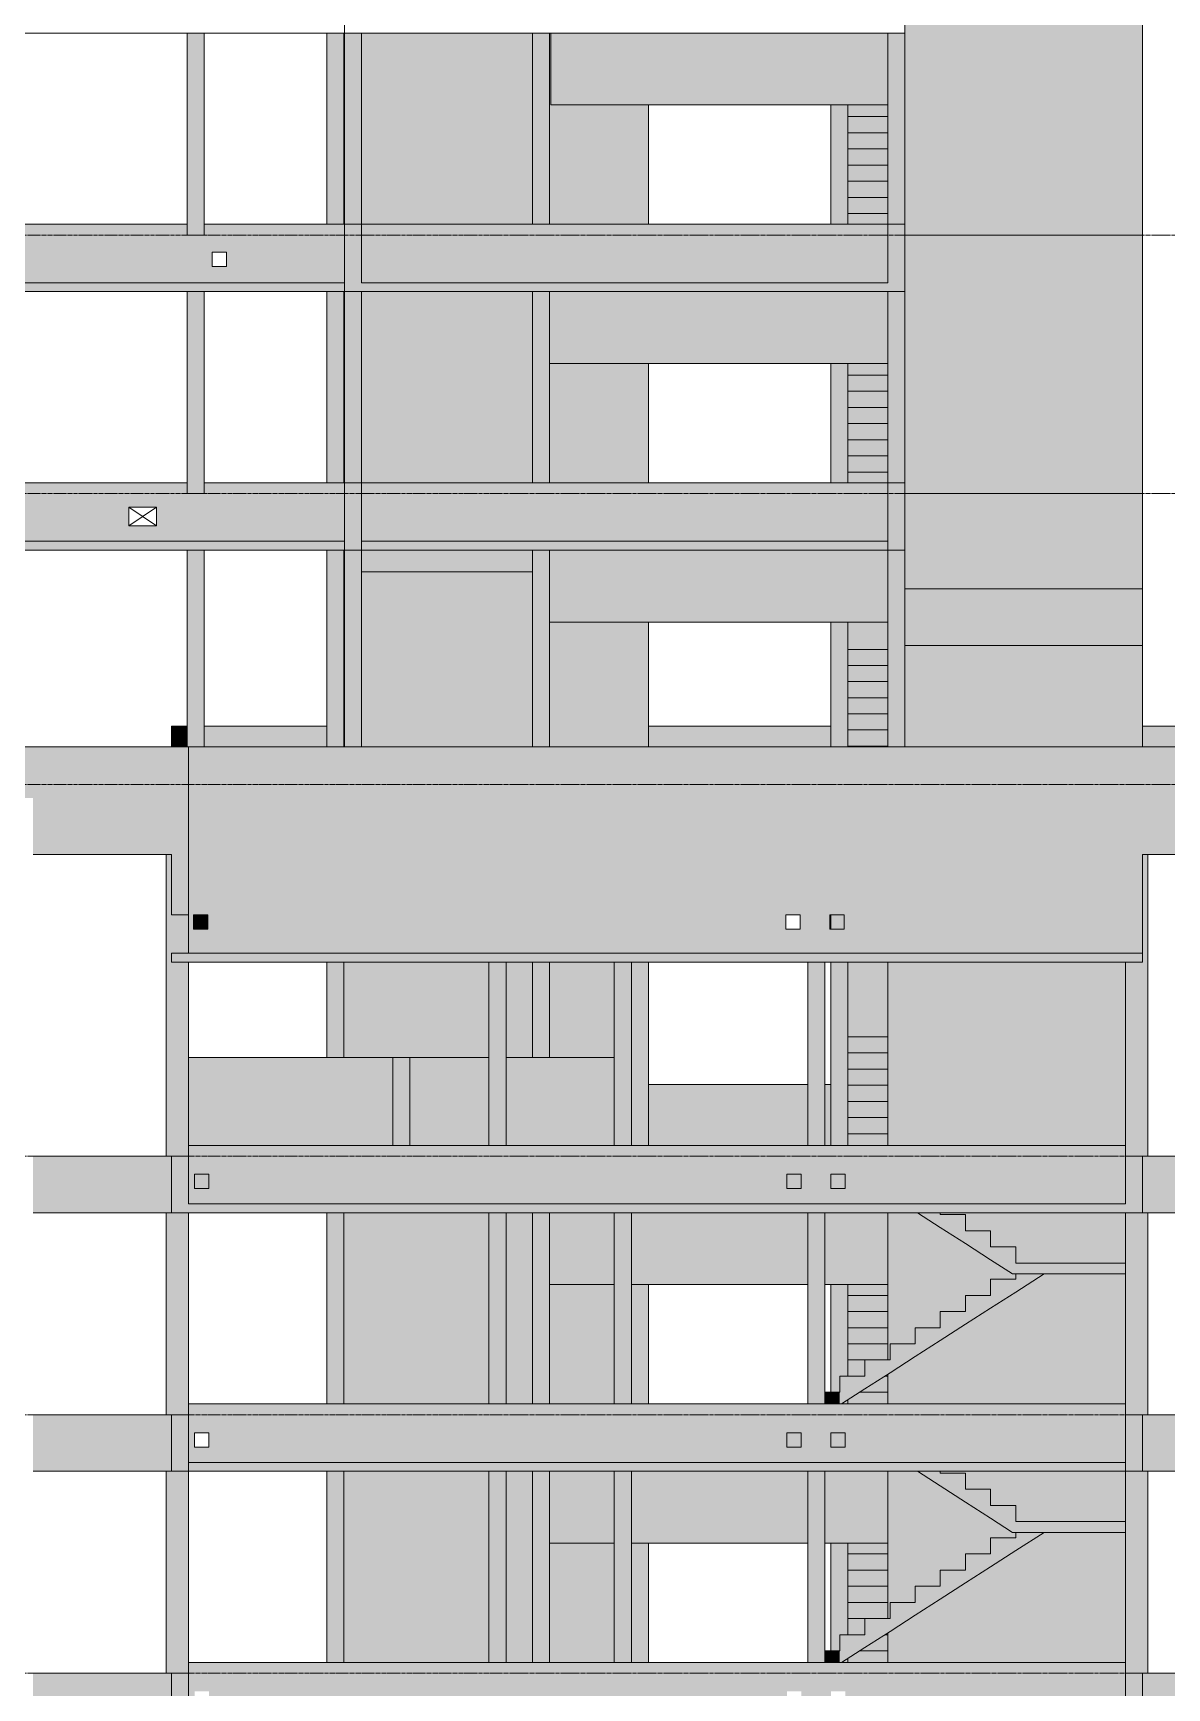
# Model space of a CAD drawing. Header units: centimetres. Extents: x -1968 to 25888, y -1244 to 84208.
# Drawn here: x 13775 to 15037, y 75527 to 77370 of the extents above; entities that cross this region are included whole.
import ezdxf

# ---------------------------------------------------------------- set-up
doc = ezdxf.new("R2010")
doc.units = ezdxf.units.CM
doc.linetypes.add('Centro', pattern=[3.175, 0.635, -0.47625, 1.5875, -0.47625])
for name, color, linetype, lineweight in [('A-FLOR', 7, 'Continuous', 18), ('A-FLOR-LEVL', 7, 'Continuous', 9), ('A-GENM', 7, 'Continuous', 18), ('A-WALL', 7, 'Continuous', 9), ('S-BEAM', 7, 'Continuous', 18), ('S-COLS', 7, 'Continuous', 18), ('S-STRS', 7, 'Continuous', 9)]:
    doc.layers.add(name, color=color, linetype=linetype, lineweight=lineweight)

# ---------------------------------------------------------------- blocks, each defined once
blk = doc.blocks.new('PED_FURO_RETANGULAR_R04_2020 _INSTÂNCIA_ - FURO RET-4086664-CT103 - CORTE ESQ_ TIPO')
at = {"layer": 'A-GENM', "lineweight": 9}
for p, q in [((-382.8, 76372), (-366.8, 76388)), ((-366.8, 76372), (-382.8, 76388))]:
    blk.add_line(p, q, dxfattribs=at)
blk = doc.blocks.new('PED_FURO_RETANGULAR_R04_2020 _INSTÂNCIA_ - FURO RET-3739772-CT103 - CORTE ESQ_ TIPO')
at = {"layer": 'A-GENM', "lineweight": 9}
for p, q in [((-423.840367, 76821), (-454.840367, 76842)), ((-454.840367, 76821), (-423.840367, 76842))]:
    blk.add_line(p, q, dxfattribs=at)

msp = doc.modelspace()

# ---------------------------------------------------------------- hatches: boundary and pattern name
at = {"layer": 'A-FLOR', "true_color": 0xff8040}
for points in [[(13256.05, 77082), (14121.05, 77082), (14120.55, 77092), (13216.05, 77092), (13216.05, 77082)], [(14330.55, 77082), (14726.05, 77082), (14726.05, 77092), (14140.05, 77092), (14140.05, 77082), (14318.14, 77082)]]:
    msp.add_hatch(color=11, dxfattribs=at).paths.add_polyline_path(points, flags=0)
at = {"layer": 'A-FLOR', "true_color": 0xc0c0c0}
for points in [[(13256.05, 76794), (14121.05, 76794), (14120.55, 76804), (13216.05, 76804), (13216.05, 76794)], [(14694.52, 76794), (14726.05, 76794), (14726.05, 76804), (14140.05, 76804), (14140.05, 76794), (14579.47, 76794)], [(14628.49, 76335), (15009.55, 76335), (15009.55, 76345), (13928.55, 76345), (13928.55, 76335), (14612.49, 76335)], [(14459.55, 76056), (14990.55, 76056), (14990.55, 76066), (13947.55, 76066), (13947.55, 76056), (14440.55, 76056)], [(14459.55, 75768), (14990.55, 75768), (14990.55, 75778), (13947.55, 75778), (13947.55, 75768), (14349.55, 75768)]]:
    msp.add_hatch(color=9, dxfattribs=at).paths.add_polyline_path(points, flags=0)
at = {"layer": 'A-WALL', "true_color": 0xc0c0c0}
h = msp.add_hatch(color=9, dxfattribs=at)
h.paths.add_polyline_path([(15066.27, 76575), (15163.55, 76575), (15163.55, 76598), (15009.55, 76598), (15009.55, 76575)], flags=0)
h.paths.add_polyline_path([(14101.55, 76575), (14101.55, 76598), (13965.05, 76597.64), (13965.05, 76575), (13968.99, 76575)], flags=0)
h.paths.add_polyline_path([(14661.49, 76575), (14662.55, 76575), (14662.55, 76598), (14459.55, 76598), (14459.55, 76575), (14628.49, 76575)], flags=0)
at = {"layer": 'S-BEAM', "true_color": 0xff8040}
h = msp.add_hatch(color=11, dxfattribs=at)
h.paths.add_polyline_path([(14459.55, 77370), (14459.54, 77370), (14350.82, 77370)], flags=0)
h.paths.add_polyline_path([(14408.93, 77380), (14726.05, 77380), (14726.05, 77445), (14140.05, 77445), (14140.05, 77380), (14330.55, 77380)], flags=0)
for points in [[(14459.55, 77290), (14726.05, 77290), (14726.05, 77370), (14350.82, 77370), (14350.82, 77290), (14378.13, 77290)], [(13283.11, 77092), (13946.05, 77092), (13946.05, 77157), (13275.05, 77157), (13275.05, 77092)], [(14726.05, 77092), (14726.05, 77157), (14140.05, 77157), (14140.05, 77092), (14713.45, 77092)], [(14349.55, 77002), (14726.05, 77002), (14726.05, 77082), (14349.55, 77082), (14349.55, 77052.04)]]:
    msp.add_hatch(color=11, dxfattribs=at).paths.add_polyline_path(points, flags=0)
h = msp.add_hatch(color=11, dxfattribs=at)
h.paths.add_polyline_path([(13965.05, 77092), (14121.05, 77092), (14120.55, 77157), (13965.05, 77157), (13965.05, 77110)], flags=0)
h.paths.add_polyline_path([(13973.91, 77110), (13973.91, 77126), (13989.91, 77126), (13989.91, 77110)], flags=0)
at = {"layer": 'S-BEAM', "true_color": 0xc0c0c0}
for points in [[(14140.05, 77082), (14140.05, 77157), (14121.05, 77157), (14121.05, 77082), (14129.96, 77082)], [(14745.05, 77082), (14745.05, 77157), (14726.05, 77157), (14726.05, 77082)], [(14120.55, 76804), (14121.05, 76804), (14120.55, 76869), (13965.05, 76869), (13965.05, 76804)], [(14129.96, 76794), (14140.05, 76794), (14140.05, 76869), (14121.05, 76869), (14121.05, 76794)], [(14459.55, 76804), (14726.05, 76804), (14726.05, 76869), (14140.05, 76869), (14140.05, 76804), (14408.94, 76804)], [(14731.05, 76794), (14745.05, 76794), (14745.05, 76869), (14726.05, 76869), (14726.05, 76794)], [(14330.55, 76770), (14330.55, 76794), (14140.05, 76794), (14140.05, 76770), (14318.14, 76770)], [(14726.05, 76714), (14726.05, 76794), (14349.55, 76794), (14349.55, 76714), (14724.62, 76714)], [(14882.7, 76688), (14990.55, 76688), (14990.55, 76751), (14745.05, 76751), (14745.05, 76688), (14788.61, 76688)], [(14990.55, 76688), (15009.55, 76688), (15009.55, 76751), (14990.55, 76751), (14990.55, 76690.41)], [(13946.05, 76575), (13946.05, 76598), (13928.55, 76598), (13928.55, 76575), (13941.77, 76575)], [(13928.55, 76455), (13928.55, 76518), (13947.55, 76518), (13947.55, 76575), (13102.55, 76575), (13102.55, 76518), (13774.55, 76518), (13774.55, 76455)], [(15163.55, 76455), (15163.55, 76575), (15009.55, 76575), (15009.55, 76455), (15070.89, 76455)], [(13947.55, 76388), (13947.55, 76518), (13928.55, 76518), (13928.55, 76388), (13941.77, 76388)], [(13953.46, 76372), (13968.99, 76372), (13968.99, 76388), (13952.99, 76388), (13952.99, 76372)], [(14175.05, 76131), (14194.05, 76131), (14194.05, 76229), (14175.05, 76229), (14175.05, 76215.67)], [(13928.55, 76056), (13928.55, 76119), (13774.55, 76119), (13774.55, 76056)], [(13941.77, 76056), (13947.55, 76056), (13947.55, 76119), (13928.55, 76119), (13928.55, 76056)], [(15009.55, 76056), (15009.55, 76119), (14990.55, 76119), (14990.55, 76056)], [(15070.89, 76056), (15163.55, 76056), (15163.55, 76119), (15009.55, 76119), (15009.55, 76056)], [(13928.55, 75768), (13928.55, 75831), (13774.55, 75831), (13774.55, 75768), (13819.35, 75768)], [(13941.77, 75768), (13947.55, 75768), (13947.55, 75831), (13928.55, 75831), (13928.55, 75768)], [(15009.55, 75768), (15009.55, 75831), (14990.55, 75831), (14990.55, 75768)], [(15132.75, 75768), (15163.55, 75768), (15163.55, 75831), (15009.55, 75831), (15009.55, 75768), (15070.89, 75768)], [(13928.55, 75480.01), (13928.55, 75543.01), (13774.55, 75543.01), (13774.55, 75480.01), (13819.35, 75480.01)], [(13947.55, 75480.01), (13947.55, 75543.01), (13928.55, 75543.01), (13928.55, 75480.01), (13941.77, 75480.01)], [(15009.55, 75480.01), (15009.55, 75543.01), (14990.55, 75543.01), (14990.55, 75480.01)], [(15009.55, 75480.01), (15163.55, 75480.01), (15163.55, 75543.01), (15009.55, 75543.01), (15009.55, 75490.01)]]:
    msp.add_hatch(color=9, dxfattribs=at).paths.add_polyline_path(points, flags=0)
h = msp.add_hatch(color=9, dxfattribs=at)
h.paths.add_polyline_path([(13283.11, 76804), (13946.05, 76804), (13946.05, 76869), (13275.05, 76869), (13275.05, 76804)], flags=0)
h.paths.add_polyline_path([(13911.96, 76821), (13880.96, 76821), (13880.96, 76842), (13911.96, 76842), (13911.96, 76821.87)], flags=0)
h = msp.add_hatch(color=9, dxfattribs=at)
h.paths.add_polyline_path([(14628.49, 76345), (15009.55, 76345), (15009.55, 76575), (13947.55, 76575), (13947.55, 76345), (14612.49, 76345)], flags=0)
h.paths.add_polyline_path([(14661.49, 76372), (14661.49, 76388), (14677.49, 76388), (14677.49, 76372)], flags=0)
h.paths.add_polyline_path([(13952.99, 76372), (13952.99, 76388), (13968.99, 76388), (13968.99, 76372)], flags=0)
h.paths.add_polyline_path([(14628.49, 76372), (14612.49, 76372), (14612.49, 76388), (14628.49, 76388), (14628.49, 76375.51)], flags=0)
h = msp.add_hatch(color=9, dxfattribs=at)
h.paths.add_polyline_path([(13957.62, 76083), (13970.26, 76083), (13970.26, 76099), (13954.26, 76099), (13954.26, 76083)], flags=0)
h.paths.add_polyline_path([(14421.55, 76131), (14421.55, 76229), (14301.05, 76229), (14301.05, 76131), (14349.55, 76131)], flags=0)
h.paths.add_polyline_path([(14046.17, 76131), (14175.05, 76131), (14175.05, 76229), (13947.55, 76229), (13947.55, 76131), (13970.26, 76131)], flags=0)
h.paths.add_polyline_path([(14282.05, 76131), (14282.05, 76229), (14194.05, 76229), (14194.05, 76131)], flags=0)
h = msp.add_hatch(color=9, dxfattribs=at)
h.paths.add_polyline_path([(14566.02, 76131), (14637.05, 76131), (14637.05, 76199), (14459.55, 76199), (14459.55, 76131), (14506.33, 76131)], flags=0)
h.paths.add_polyline_path([(14656.05, 76131), (14662.55, 76131), (14662.55, 76199), (14656.05, 76199), (14656.05, 76183.51)], flags=0)
h = msp.add_hatch(color=9, dxfattribs=at)
h.paths.add_polyline_path([(14694.52, 76066), (14990.55, 76066), (14990.55, 76131), (13947.55, 76131), (13947.55, 76066), (14600.42, 76066)], flags=0)
h.paths.add_polyline_path([(14629.76, 76083), (14613.76, 76083), (14613.76, 76099), (14629.76, 76099)], flags=0)
h.paths.add_polyline_path([(14678.76, 76083), (14662.76, 76083), (14662.76, 76099), (14678.76, 76099)], flags=0)
h.paths.add_polyline_path([(13970.26, 76083), (13954.26, 76083), (13954.26, 76099), (13970.26, 76099)], flags=0)
h = msp.add_hatch(color=9, dxfattribs=at)
h.paths.add_polyline_path([(14459.55, 75976), (14637.05, 75976), (14637.05, 76056), (14440.55, 76056), (14440.55, 75976)], flags=0)
h.paths.add_polyline_path([(14726.05, 75976), (14726.05, 76056), (14656.05, 76056), (14656.05, 75976), (14701.92, 75976)], flags=0)
h.paths.add_polyline_path([(14421.55, 75976), (14421.55, 76056), (14349.55, 76056), (14349.55, 75976), (14371.37, 75976)], flags=0)
h.paths.add_polyline_path([(14678.76, 76083), (14678.76, 76099), (14662.76, 76099), (14662.76, 76083)], flags=0)
h.paths.add_polyline_path([(14613.76, 76083), (14629.76, 76083), (14629.76, 76099), (14613.76, 76099), (14613.76, 76084.2)], flags=0)
h = msp.add_hatch(color=9, dxfattribs=at)
h.paths.add_polyline_path([(14506.33, 75778), (14990.55, 75778), (14990.55, 75843), (13947.55, 75843), (13947.55, 75778), (14470.57, 75778)], flags=0)
h.paths.add_polyline_path([(14662.76, 75795), (14662.76, 75811), (14678.76, 75811), (14678.76, 75795)], flags=0)
h.paths.add_polyline_path([(14613.76, 75795), (14613.76, 75811), (14629.76, 75811), (14629.76, 75795)], flags=0)
h.paths.add_polyline_path([(13970.26, 75795), (13954.26, 75795), (13954.26, 75811), (13970.26, 75811)], flags=0)
h = msp.add_hatch(color=9, dxfattribs=at)
h.paths.add_polyline_path([(14421.55, 75688), (14421.55, 75768), (14349.55, 75768), (14349.55, 75688), (14371.37, 75688)], flags=0)
h.paths.add_polyline_path([(14637.05, 75688), (14637.05, 75768), (14440.55, 75768), (14440.55, 75688), (14506.33, 75688)], flags=0)
h.paths.add_polyline_path([(14656.05, 75688), (14726.05, 75688), (14726.05, 75768), (14656.05, 75768), (14656.05, 75761.7)], flags=0)
h.paths.add_polyline_path([(14678.76, 75795), (14678.76, 75811), (14662.76, 75811), (14662.76, 75795)], flags=0)
h.paths.add_polyline_path([(14613.76, 75795), (14629.76, 75795), (14629.76, 75811), (14613.76, 75811), (14613.76, 75796.2)], flags=0)
h = msp.add_hatch(color=9, dxfattribs=at)
h.paths.add_polyline_path([(14506.33, 75490.01), (14990.55, 75490.01), (14990.55, 75555.01), (13947.55, 75555.01), (13947.55, 75490.01), (14459.55, 75490.01)], flags=0)
h.paths.add_polyline_path([(14629.76, 75507.01), (14613.76, 75507.01), (14613.76, 75523.01), (14629.76, 75523.01)], flags=0)
h.paths.add_polyline_path([(14662.76, 75507.01), (14662.76, 75523.01), (14678.76, 75523.01), (14678.76, 75507.01)], flags=0)
h.paths.add_polyline_path([(13954.26, 75507.01), (13954.26, 75523.01), (13970.26, 75523.01), (13970.26, 75507.01)], flags=0)
at = {"layer": 'S-COLS', "true_color": 0xff8040}
h = msp.add_hatch(color=11, dxfattribs=at)
h.paths.add_polyline_path([(13946.05, 77145), (13965.05, 77145), (13965.05, 77370), (13946.05, 77370), (13946.05, 77157)], flags=0)
h.paths.add_polyline_path([(13946.05, 77380), (13965.05, 77380.28), (13965.05, 77433), (13946.05, 77433), (13946.05, 77420.71)], flags=0)
for points in [[(14745.05, 77145), (15009.55, 77145), (15009.55, 77433), (14745.05, 77433), (14745.05, 77157)], [(14120.55, 77157), (14120.55, 77370), (14101.55, 77370), (14101.55, 77157), (14102.56, 77157)], [(14121.05, 77157), (14140.05, 77157), (14140.05, 77370), (14121.05, 77370), (14121.05, 77236.38)], [(14348.53, 77157), (14349.55, 77157), (14349.55, 77370), (14330.55, 77370), (14330.55, 77157)], [(14459.55, 77157), (14459.55, 77290), (14350.82, 77290), (14350.82, 77370), (14349.55, 77370), (14349.55, 77157), (14350.82, 77157)], [(14745.05, 77157), (14745.05, 77370), (14726.05, 77370), (14726.05, 77157), (14744.03, 77157)], [(14680.53, 77157), (14681.55, 77157), (14681.55, 77290), (14662.55, 77290), (14662.55, 77157)], [(14681.55, 77277), (14726.05, 77277), (14726.05, 77290), (14681.55, 77290)], [(14745.05, 76857), (15009.55, 76857), (15009.55, 77145), (14745.05, 77145), (14745.05, 76867.71)], [(14120.55, 76869), (14120.55, 77082), (14101.55, 77082), (14101.55, 76869), (14119.53, 76869)], [(14140.05, 76869), (14140.05, 77082), (14121.05, 77082), (14121.05, 76869), (14129.96, 76869)], [(14348.53, 76869), (14349.55, 76869), (14349.55, 77082), (14330.55, 77082), (14330.55, 76869)], [(14745.05, 76869), (14745.05, 77082), (14726.05, 77082), (14726.05, 76869), (14744.03, 76869)], [(14459.55, 76869), (14459.55, 77002), (14349.55, 77002), (14349.55, 76869)], [(14662.55, 76869), (14681.55, 76869), (14681.55, 77002), (14662.55, 77002), (14662.55, 76881)], [(14681.55, 76989), (14726.05, 76989), (14726.05, 77002), (14681.55, 77002)]]:
    msp.add_hatch(color=11, dxfattribs=at).paths.add_polyline_path(points, flags=0)
h = msp.add_hatch(color=11, dxfattribs=at)
h.paths.add_polyline_path([(14120.55, 77157), (14121.05, 77157), (14120.55, 77236.38)], flags=0)
h.paths.add_polyline_path([(14140.05, 77157), (14330.55, 77157), (14330.55, 77370), (14140.05, 77370)], flags=0)
h = msp.add_hatch(color=11, dxfattribs=at)
h.paths.add_polyline_path([(13965.05, 76857), (13965.05, 77082), (13946.05, 77082), (13946.05, 76857)], flags=0)
h.paths.add_polyline_path([(13965.05, 77092), (13965.05, 77145), (13946.05, 77145), (13946.05, 77092)], flags=0)
h = msp.add_hatch(color=11, dxfattribs=at)
h.paths.add_polyline_path([(14120.55, 76869), (14121.05, 76869), (14120.55, 77052.04)], flags=0)
h.paths.add_polyline_path([(14140.05, 76869), (14330.55, 76869), (14330.55, 77082), (14140.05, 77082), (14140.05, 77052.04)], flags=0)
at = {"layer": 'S-COLS', "true_color": 0xc0c0c0}
h = msp.add_hatch(color=9, dxfattribs=at)
h.paths.add_polyline_path([(13946.05, 76575), (13965.05, 76575), (13965.05, 76794), (13946.05, 76794), (13946.05, 76598)], flags=0)
h.paths.add_polyline_path([(13946.05, 76804), (13965.05, 76804), (13965.05, 76857), (13946.05, 76857), (13946.05, 76821)], flags=0)
h = msp.add_hatch(color=9, dxfattribs=at)
h.paths.add_polyline_path([(14745.05, 76575), (15009.55, 76575), (15009.55, 76688), (14745.05, 76688), (14745.05, 76683.37)], flags=0)
h.paths.add_polyline_path([(14788.61, 76751), (15009.55, 76751), (15009.55, 76857), (14745.05, 76857), (14745.05, 76751), (14758.02, 76751)], flags=0)
for points in [[(14117.97, 76575), (14120.55, 76575), (14120.55, 76794), (14101.55, 76794), (14101.55, 76575)], [(14121.05, 76575), (14140.05, 76575), (14140.05, 76794), (14121.05, 76794), (14121.05, 76683.37)], [(14349.55, 76575), (14349.55, 76794), (14330.55, 76794), (14330.55, 76575)], [(14745.05, 76575), (14745.05, 76794), (14726.05, 76794), (14726.05, 76575), (14731.18, 76575)], [(14459.55, 76575), (14459.55, 76714), (14349.55, 76714), (14349.55, 76575)], [(14677.49, 76575), (14681.55, 76575), (14681.55, 76714), (14662.55, 76714), (14662.55, 76575)], [(14681.55, 76683.56), (14726.05, 76683.56), (14726.05, 76714), (14681.55, 76714)], [(13947.55, 76119), (13947.55, 76335), (13928.55, 76335), (13928.55, 76345), (13947.55, 76345), (13947.55, 76388), (13928.55, 76388), (13928.55, 76455), (13922.55, 76455), (13922.55, 76119), (13941.77, 76119)], [(14990.55, 76119), (15015.55, 76119), (15015.55, 76455), (15009.55, 76455), (15009.55, 76335), (14990.55, 76335), (14990.55, 76130.37)], [(14101.55, 76229), (14120.55, 76229), (14120.55, 76335), (14101.55, 76335), (14101.55, 76314.7)], [(14282.05, 76131), (14301.05, 76131), (14301.05, 76335), (14282.05, 76335), (14282.05, 76162.08)], [(14340.77, 76229), (14349.55, 76229), (14349.55, 76335), (14330.55, 76335), (14330.55, 76229)], [(14421.55, 76131), (14440.55, 76131), (14440.55, 76335), (14421.55, 76335), (14421.55, 76133.94)], [(14655.03, 76131), (14656.05, 76131), (14656.05, 76335), (14637.05, 76335), (14637.05, 76131)], [(14726.05, 76252), (14726.05, 76335), (14681.55, 76335), (14681.55, 76252), (14694.52, 76252)], [(14882.7, 76131), (14990.55, 76131), (14990.55, 76335), (14726.05, 76335), (14726.05, 76131)], [(13922.55, 75831), (13947.55, 75831), (13947.55, 76056), (13922.55, 76056), (13922.55, 75847.74)], [(14120.55, 75843), (14120.55, 76056), (14101.55, 76056), (14101.55, 75843), (14102.51, 75843)], [(14282.05, 75843), (14301.05, 75843), (14301.05, 76056), (14282.05, 76056), (14282.05, 75894.96)], [(14348.58, 75843), (14349.55, 75843), (14349.55, 76056), (14330.55, 76056), (14330.55, 75843)], [(14421.55, 75843), (14440.55, 75843), (14440.55, 76056), (14421.55, 76056), (14421.55, 75946.03)], [(14637.05, 75843), (14656.05, 75843), (14656.05, 76056), (14637.05, 76056), (14637.05, 75946.03)], [(14990.55, 75831), (15015.55, 75831), (15015.55, 76056), (14990.55, 76056), (14990.55, 75843)], [(14681.55, 75964), (14726.05, 75964), (14726.05, 75976), (14681.55, 75976)], [(13947.55, 75543.01), (13947.55, 75768), (13922.55, 75768), (13922.55, 75543.01), (13941.77, 75543.01)], [(14101.55, 75555.01), (14120.55, 75555.01), (14120.55, 75768), (14101.55, 75768), (14101.55, 75577.36)], [(14282.05, 75555.01), (14301.05, 75555.01), (14301.05, 75768), (14282.05, 75768), (14282.05, 75577.36)], [(14330.55, 75555.01), (14349.55, 75555.01), (14349.55, 75768), (14330.55, 75768), (14330.55, 75577.36)], [(14421.55, 75555.01), (14440.55, 75555.01), (14440.55, 75768), (14421.55, 75768), (14421.55, 75577.36)], [(14655.03, 75555.01), (14656.05, 75555.01), (14656.05, 75768), (14637.05, 75768), (14637.05, 75555.01)], [(14990.55, 75543.01), (15015.55, 75543.01), (15015.55, 75768), (14990.55, 75768), (14990.55, 75555.01)], [(14681.55, 75676), (14726.05, 75676), (14726.05, 75688), (14681.55, 75688)]]:
    msp.add_hatch(color=9, dxfattribs=at).paths.add_polyline_path(points, flags=0)
h = msp.add_hatch(color=9, dxfattribs=at)
h.paths.add_polyline_path([(14120.55, 76575), (14121.05, 76575), (14120.55, 76683.37)], flags=0)
h.paths.add_polyline_path([(14140.05, 76575), (14330.55, 76575), (14330.55, 76770), (14140.05, 76770), (14140.05, 76683.37)], flags=0)
h = msp.add_hatch(color=9, dxfattribs=at)
h.paths.add_polyline_path([(14680.9, 76131), (14681.55, 76131), (14681.55, 76335), (14662.55, 76335), (14662.55, 76131), (14673.98, 76131)], flags=0)
h.paths.add_polyline_path([(14667.85, 76372), (14677.49, 76372), (14677.49, 76388), (14662.55, 76388), (14662.55, 76372)], flags=0)
h = msp.add_hatch(color=9, dxfattribs=at)
h.paths.add_polyline_path([(14120.55, 76229), (14282.05, 76229), (14282.05, 76335), (14120.55, 76335), (14120.55, 76314.7)], flags=0)
h.paths.add_polyline_path([(14330.55, 76229), (14330.55, 76335), (14301.05, 76335), (14301.05, 76229), (14318.14, 76229)], flags=0)
h = msp.add_hatch(color=9, dxfattribs=at)
h.paths.add_polyline_path([(14454.12, 76131), (14459.55, 76131), (14459.55, 76335), (14440.55, 76335), (14440.55, 76131)], flags=0)
h.paths.add_polyline_path([(14349.55, 76229), (14421.55, 76229), (14421.55, 76335), (14349.55, 76335), (14349.55, 76314.32)], flags=0)
h = msp.add_hatch(color=9, dxfattribs=at)
h.paths.add_polyline_path([(14120.55, 75843), (14282.05, 75843), (14282.05, 76056), (14120.55, 76056), (14120.55, 75946.03)], flags=0)
h.paths.add_polyline_path([(14301.05, 75843), (14330.55, 75843), (14330.55, 76056), (14301.05, 76056), (14301.05, 75912.2)], flags=0)
h = msp.add_hatch(color=9, dxfattribs=at)
h.paths.add_polyline_path([(14726.05, 75843), (14990.55, 75843), (14990.55, 75988), (14900.07, 75988), (14726.05, 75876.13), (14726.05, 75859.73)], flags=0)
h.paths.add_polyline_path([(14726.05, 75892), (14728.55, 75892), (14728.55, 75910), (14756.55, 75910), (14756.55, 75928), (14784.55, 75928), (14784.55, 75946), (14812.55, 75946.03), (14812.55, 75964), (14840.55, 75964), (14840.55, 75982), (14868.55, 75982), (14868.55, 75988), (14865.02, 75988), (14759.25, 76056), (14726.05, 76056), (14726.05, 75895.73)], flags=0)
h.paths.add_polyline_path([(14976.8, 76000), (14990.55, 76000), (14990.55, 76056), (14784.55, 76056), (14784.55, 76054), (14812.55, 76054), (14812.55, 76036), (14840.55, 76036), (14840.55, 76018), (14868.55, 76018), (14868.55, 76000), (14925.93, 76000)], flags=0)
h = msp.add_hatch(color=9, dxfattribs=at)
h.paths.add_polyline_path([(14421.55, 75843), (14421.55, 75976), (14349.55, 75976), (14349.55, 75843)], flags=0)
h.paths.add_polyline_path([(14459.55, 75843), (14459.55, 75976), (14440.55, 75976), (14440.55, 75843)], flags=0)
h = msp.add_hatch(color=9, dxfattribs=at)
h.paths.add_polyline_path([(14678.76, 75843), (14681.55, 75843), (14681.55, 75847.52), (14674.52, 75843)], flags=0)
h.paths.add_polyline_path([(14662.76, 75856), (14672.55, 75856), (14672.55, 75874), (14681.55, 75874), (14681.55, 75976), (14662.55, 75976), (14662.55, 75856)], flags=0)
h = msp.add_hatch(color=9, dxfattribs=at)
h.paths.add_polyline_path([(14120.55, 75555.01), (14282.05, 75555.01), (14282.05, 75768), (14120.55, 75768), (14120.55, 75577.36)], flags=0)
h.paths.add_polyline_path([(14301.05, 75555.01), (14330.55, 75555.01), (14330.55, 75768), (14301.05, 75768), (14301.05, 75577.36)], flags=0)
h = msp.add_hatch(color=9, dxfattribs=at)
h.paths.add_polyline_path([(14728.55, 75555.01), (14990.55, 75555.01), (14990.55, 75700), (14900.07, 75700), (14726.05, 75588.13), (14726.05, 75555.01)], flags=0)
h.paths.add_polyline_path([(14728.55, 75604), (14728.55, 75622), (14756.55, 75622), (14756.55, 75640), (14784.55, 75640), (14784.55, 75658), (14812.55, 75658), (14812.55, 75676), (14840.55, 75676), (14840.55, 75694), (14868.55, 75694), (14868.55, 75700), (14865.02, 75700), (14759.25, 75768), (14726.05, 75768), (14726.05, 75604)], flags=0)
h.paths.add_polyline_path([(14882.7, 75712), (14990.55, 75712), (14990.55, 75768), (14784.55, 75768), (14784.55, 75766), (14812.55, 75766), (14812.55, 75748), (14840.55, 75748), (14840.55, 75730), (14868.55, 75730), (14868.55, 75712)], flags=0)
h = msp.add_hatch(color=9, dxfattribs=at)
h.paths.add_polyline_path([(14421.55, 75555.01), (14421.55, 75688), (14349.55, 75688), (14349.55, 75555.01)], flags=0)
h.paths.add_polyline_path([(14459.55, 75555.01), (14459.55, 75688), (14440.55, 75688), (14440.55, 75555.01)], flags=0)
h = msp.add_hatch(color=9, dxfattribs=at)
h.paths.add_polyline_path([(14680.53, 75555.01), (14681.55, 75555.01), (14681.55, 75559.52), (14674.52, 75555.01), (14678.76, 75555.01)], flags=0)
h.paths.add_polyline_path([(14662.55, 75568), (14672.55, 75568), (14672.55, 75586), (14681.55, 75586), (14681.55, 75688), (14662.55, 75688), (14662.55, 75577.36)], flags=0)
at = {"layer": 'S-STRS', "true_color": 0xc0c0c0}
for points in [[(14726.05, 77259), (14726.05, 77277), (14681.55, 77277), (14681.55, 77259), (14694.52, 77259)], [(14681.55, 77241), (14726.05, 77241), (14726.05, 77259), (14681.55, 77259)], [(14694.52, 77223), (14726.05, 77223), (14726.05, 77241), (14681.55, 77241), (14681.55, 77223)], [(14694.52, 77205), (14726.05, 77205), (14726.05, 77223), (14681.55, 77223), (14681.55, 77205)], [(14694.52, 77187), (14726.05, 77187), (14726.05, 77205), (14681.55, 77205), (14681.55, 77187)], [(14694.52, 77169), (14726.05, 77169), (14726.05, 77187), (14681.55, 77187), (14681.55, 77169)], [(14694.52, 77157), (14726.05, 77157), (14726.05, 77169), (14681.55, 77169), (14681.55, 77157)], [(14726.05, 76971), (14726.05, 76989), (14681.55, 76989), (14681.55, 76971), (14694.52, 76971)], [(14694.52, 76953), (14726.05, 76953), (14726.05, 76971), (14681.55, 76971), (14681.55, 76953)], [(14694.52, 76935), (14726.05, 76935), (14726.05, 76953), (14681.55, 76953), (14681.55, 76935)], [(14694.52, 76917), (14726.05, 76917), (14726.05, 76935), (14681.55, 76935), (14681.55, 76917)], [(14694.52, 76899), (14726.05, 76899), (14726.05, 76917), (14681.55, 76917), (14681.55, 76899)], [(14694.52, 76881), (14726.05, 76881), (14726.05, 76899), (14681.55, 76899), (14681.55, 76881)], [(14694.52, 76869), (14726.05, 76869), (14726.05, 76881), (14681.55, 76881), (14681.55, 76869)], [(14681.55, 76665.61), (14726.05, 76665.61), (14726.05, 76683.56), (14681.55, 76683.37), (14681.55, 76671.56)], [(14694.52, 76647.67), (14726.05, 76647.67), (14726.05, 76665.61), (14681.55, 76665.61), (14681.55, 76647.67)], [(14694.52, 76629.72), (14726.05, 76629.72), (14726.05, 76647.67), (14681.55, 76647.67), (14681.55, 76629.72)], [(14694.52, 76611.78), (14726.05, 76611.78), (14726.05, 76629.72), (14681.55, 76629.72), (14681.55, 76611.78)], [(14694.52, 76593.83), (14726.05, 76593.83), (14726.05, 76611.78), (14681.55, 76611.78), (14681.55, 76593.83)], [(14694.52, 76575.89), (14726.05, 76575.89), (14726.05, 76593.83), (14681.55, 76593.83), (14681.55, 76575.89)], [(14681.55, 76575), (14726.05, 76575), (14726.05, 76575.89), (14681.55, 76575.89)], [(14681.55, 76234), (14726.05, 76234), (14726.05, 76252), (14681.55, 76252)], [(14694.52, 76216), (14726.05, 76216), (14726.05, 76234), (14681.55, 76234), (14681.55, 76216)], [(14694.52, 76198), (14726.05, 76198), (14726.05, 76216), (14681.55, 76216), (14681.55, 76198)], [(14726.05, 76180), (14726.05, 76198), (14681.55, 76198), (14681.55, 76180), (14717.79, 76180)], [(14726.05, 76162), (14726.05, 76180), (14681.55, 76180), (14681.55, 76162), (14707.09, 76162)], [(14726.05, 76144), (14726.05, 76162), (14681.55, 76162), (14681.55, 76144), (14696.4, 76144)], [(14681.55, 76131), (14726.05, 76131), (14726.05, 76144), (14681.55, 76144)], [(14784.55, 76039.73), (14784.55, 76056), (14759.25, 76056)], [(14812.55, 76021.73), (14812.55, 76054), (14784.55, 76054), (14784.55, 76039.73), (14790.36, 76036)], [(14840.55, 76003.73), (14840.55, 76036), (14812.55, 76036), (14812.55, 76021.73), (14817.78, 76018.37)], [(14865.02, 75988), (14868.55, 75988), (14868.55, 76018), (14840.55, 76018), (14840.55, 76003.73), (14846.36, 76000)], [(14990.55, 75988), (14990.55, 76000), (14868.55, 76000), (14868.55, 75988), (14976.8, 75988)], [(14840.55, 75949.73), (14868.55, 75967.73), (14868.55, 75982), (14840.55, 75982), (14840.55, 75964)], [(14868.55, 75967.73), (14900.07, 75988), (14868.55, 75988), (14868.55, 75982)], [(14694.52, 75946), (14726.05, 75946.03), (14726.05, 75964), (14681.55, 75964), (14681.55, 75946)], [(14812.55, 75931.73), (14840.55, 75949.73), (14840.55, 75964), (14812.55, 75964), (14812.55, 75946)], [(14694.52, 75928), (14726.05, 75928), (14726.05, 75946), (14681.55, 75946), (14681.55, 75928)], [(14784.55, 75913.73), (14812.55, 75931.73), (14812.55, 75946), (14784.55, 75946), (14784.55, 75928)], [(14694.52, 75910), (14726.05, 75910), (14726.05, 75928), (14681.55, 75928), (14681.55, 75910)], [(14756.55, 75895.73), (14784.55, 75913.73), (14784.55, 75928), (14756.55, 75928), (14756.55, 75910)], [(14694.52, 75892), (14726.05, 75892), (14726.05, 75910), (14681.55, 75910), (14681.55, 75892)], [(14728.55, 75877.73), (14756.55, 75895.73), (14756.55, 75910), (14728.55, 75910), (14728.55, 75892)], [(14700.55, 75859.73), (14728.55, 75877.73), (14728.55, 75892), (14700.55, 75892), (14700.55, 75874)], [(14674.52, 75843), (14700.55, 75859.73), (14700.55, 75874), (14672.55, 75874), (14672.55, 75843)], [(14700.55, 75856), (14726.05, 75856), (14726.05, 75874), (14722.74, 75874), (14694.74, 75856)], [(14670.06, 75843), (14672.55, 75843), (14672.55, 75856), (14656.05, 75856), (14656.05, 75843), (14662.76, 75843)], [(14681.55, 75843), (14726.05, 75843), (14726.05, 75856), (14694.52, 75855.86), (14681.55, 75847.52), (14681.55, 75843)], [(14784.55, 75751.74), (14784.55, 75768), (14759.25, 75768), (14769.05, 75761.7)], [(14812.55, 75733.74), (14812.55, 75766), (14784.55, 75766), (14784.55, 75751.74), (14788.61, 75749.12)], [(14840.55, 75715.74), (14840.55, 75748), (14812.55, 75748), (14812.55, 75733.74), (14817.78, 75730.37)], [(14868.55, 75700), (14868.55, 75730), (14840.55, 75730), (14840.55, 75715.74), (14865.02, 75700)], [(14990.55, 75700), (14990.55, 75712), (14868.55, 75712), (14868.55, 75700), (14931.87, 75700)], [(14840.55, 75661.74), (14868.55, 75679.74), (14868.55, 75694), (14840.55, 75694), (14840.55, 75676)], [(14868.55, 75679.74), (14900.07, 75700), (14868.55, 75700), (14868.55, 75694)], [(14726.05, 75658), (14726.05, 75676), (14681.55, 75676), (14681.55, 75658), (14694.52, 75658)], [(14812.55, 75643.74), (14840.55, 75661.74), (14840.55, 75676), (14812.55, 75676), (14812.55, 75658)], [(14694.52, 75640), (14726.05, 75640), (14726.05, 75658), (14681.55, 75658), (14681.55, 75640)], [(14784.55, 75625.74), (14812.55, 75643.74), (14812.55, 75658), (14784.55, 75658), (14784.55, 75640)], [(14694.52, 75622), (14726.05, 75622), (14726.05, 75640), (14681.55, 75640), (14681.55, 75622)], [(14756.55, 75607.74), (14784.55, 75625.74), (14784.55, 75640), (14756.55, 75640), (14756.55, 75622)], [(14694.52, 75604), (14726.05, 75604), (14726.05, 75622), (14681.55, 75622), (14681.55, 75604)], [(14728.55, 75589.74), (14756.55, 75607.74), (14756.55, 75622), (14728.55, 75622), (14728.55, 75604)], [(14700.55, 75571.74), (14728.55, 75589.74), (14728.55, 75604), (14700.55, 75604), (14700.55, 75577.36)], [(14672.55, 75555.01), (14674.52, 75555.01), (14700.55, 75571.74), (14700.55, 75586), (14672.55, 75586), (14672.55, 75568)], [(14709.31, 75568), (14726.05, 75568), (14726.05, 75586), (14722.74, 75586), (14694.74, 75568), (14707.88, 75568)], [(14670.06, 75555.01), (14672.55, 75555.01), (14672.55, 75568), (14656.05, 75568), (14656.05, 75555.01), (14662.76, 75555.01)], [(14681.55, 75555.01), (14726.05, 75555.01), (14726.05, 75568), (14694.52, 75567.86), (14681.55, 75559.52)]]:
    msp.add_hatch(color=9, dxfattribs=at).paths.add_polyline_path(points, flags=0)
h = msp.add_hatch(color=9, dxfattribs=at)
h.paths.add_polyline_path([(14700.55, 75874), (14700.55, 75892), (14681.55, 75892), (14681.55, 75874), (14694.52, 75874)], flags=0)
h.paths.add_polyline_path([(14722.74, 75874), (14726.05, 75874), (14726.05, 75876.13)], flags=0)
h = msp.add_hatch(color=9, dxfattribs=at)
h.paths.add_polyline_path([(14694.52, 75586), (14700.55, 75586), (14700.55, 75604), (14681.55, 75604), (14681.55, 75586)], flags=0)
h.paths.add_polyline_path([(14726.05, 75586), (14726.05, 75588.13), (14722.74, 75586)], flags=0)

# ---------------------------------------------------------------- linework, layer by layer
at = {"layer": 'A-FLOR', "lineweight": 9}
for p, q in [((14121.05, 77370), (13216.05, 77370)), ((14726.05, 77370), (14140.05, 77370)), ((13216.05, 77092), (14121.05, 77092)), ((14140.05, 77092), (14726.05, 77092)), ((14121.05, 77082), (13216.05, 77082)), ((14726.05, 77082), (14140.05, 77082)), ((13216.05, 76804), (14121.05, 76804)), ((14121.05, 76794), (13216.05, 76794)), ((14140.05, 76804), (14726.05, 76804)), ((14140.05, 76804), (14140.05, 76794)), ((14726.05, 76794), (14140.05, 76794)), ((14726.05, 76804), (14726.05, 76794)), ((13928.55, 76345), (15009.55, 76345)), ((13928.55, 76335), (13928.55, 76345)), ((15009.55, 76335), (13928.55, 76335)), ((15009.55, 76345), (15009.55, 76335)), ((13947.55, 76066), (14990.55, 76066)), ((14990.55, 76056), (13947.55, 76056)), ((13947.55, 75778), (14990.55, 75778)), ((14990.55, 75768), (13947.55, 75768))]:
    msp.add_line(p, q, dxfattribs=at)
at = {"layer": 'A-FLOR-LEVL', "linetype": 'Centro'}
for p, q in [((12811.8, 77145), (16610.39, 77145)), ((12811.8, 76857), (16610.39, 76857)), ((12811.8, 76533), (16610.39, 76533)), ((12811.8, 76119), (16610.39, 76119)), ((12811.8, 75831), (16610.39, 75831)), ((12811.8, 75543.01), (16610.39, 75543.01))]:
    msp.add_line(p, q, dxfattribs=at)
at = {"layer": 'A-WALL'}
for p, q in [((14101.55, 76598), (13965.05, 76598)), ((14662.55, 76598), (14459.55, 76598)), ((15163.55, 76598), (15009.55, 76598))]:
    msp.add_line(p, q, dxfattribs=at)
at = {"layer": 'S-BEAM', "lineweight": 9}
for p, q in [((14121.05, 77445), (14121.05, 77370)), ((14745.05, 77370), (14745.05, 77445)), ((14121.05, 77370), (14140.05, 77370)), ((14350.82, 77290), (14350.82, 77370)), ((14726.05, 77370), (14745.05, 77370)), ((14350.82, 77290), (14726.05, 77290)), ((13275.05, 77157), (13946.05, 77157)), ((13946.05, 77157), (13946.05, 77145)), ((13965.05, 77157), (13965.05, 77145)), ((13965.05, 77157), (14121.05, 77157)), ((14140.05, 77157), (14121.05, 77157)), ((14121.05, 77157), (14121.05, 77082)), ((14140.05, 77157), (14726.05, 77157)), ((14140.05, 77092), (14140.05, 77157)), ((14745.05, 77157), (14726.05, 77157)), ((14726.05, 77157), (14726.05, 77092)), ((14745.05, 77082), (14745.05, 77157)), ((13973.91, 77126), (13989.91, 77126)), ((13973.91, 77110), (13973.91, 77126)), ((13989.91, 77126), (13989.91, 77110)), ((13989.91, 77110), (13973.91, 77110)), ((14121.05, 77082), (14140.05, 77082)), ((14726.05, 77082), (14745.05, 77082)), ((14349.55, 77002), (14726.05, 77002)), ((13946.05, 76869), (13275.05, 76869)), ((13946.05, 76869), (13946.05, 76857)), ((13965.05, 76869), (14121.05, 76869)), ((13965.05, 76869), (13965.05, 76857)), ((14140.05, 76869), (14121.05, 76869)), ((14121.05, 76869), (14121.05, 76794)), ((14140.05, 76869), (14726.05, 76869)), ((14140.05, 76804), (14140.05, 76869)), ((14745.05, 76869), (14726.05, 76869)), ((14726.05, 76869), (14726.05, 76804)), ((14745.05, 76794), (14745.05, 76869)), ((13880.96, 76842), (13911.96, 76842)), ((13880.96, 76821), (13880.96, 76842)), ((13911.96, 76842), (13911.96, 76821)), ((13911.96, 76821), (13880.96, 76821)), ((14120.55, 76794), (14120.55, 76770)), ((14121.05, 76794), (14140.05, 76794)), ((14140.05, 76794), (14140.05, 76804)), ((14330.55, 76770), (14330.55, 76794)), ((14726.05, 76804), (14726.05, 76794)), ((14726.05, 76794), (14745.05, 76794)), ((14140.05, 76770), (14330.55, 76770)), ((14745.05, 76751), (14990.55, 76751)), ((14990.55, 76751), (15009.55, 76751)), ((15009.55, 76751), (15009.55, 76688)), ((14349.55, 76714), (14726.05, 76714)), ((14990.55, 76688), (14745.05, 76688)), ((15009.55, 76688), (14990.55, 76688)), ((13946.05, 76598), (13928.55, 76598)), ((13928.55, 76598), (13928.55, 76575)), ((13102.55, 76575), (13947.55, 76575)), ((13947.55, 76575), (15009.55, 76575)), ((13947.55, 76575), (13947.55, 76345)), ((13947.55, 76518), (13947.55, 76575)), ((15009.55, 76575), (15163.55, 76575)), ((13947.55, 76388), (13947.55, 76518)), ((13928.55, 76455), (13774.55, 76455)), ((13928.55, 76455), (13928.55, 76388)), ((15009.55, 76345), (15009.55, 76455)), ((15009.55, 76455), (15163.55, 76455)), ((13928.55, 76388), (13947.55, 76388)), ((13952.99, 76388), (13968.99, 76388)), ((13952.99, 76372), (13952.99, 76388)), ((13968.99, 76388), (13968.99, 76372)), ((14612.49, 76388), (14628.49, 76388)), ((14612.49, 76372), (14612.49, 76388)), ((14628.49, 76388), (14628.49, 76372)), ((14661.49, 76388), (14677.49, 76388)), ((14661.49, 76372), (14661.49, 76388)), ((14677.49, 76388), (14677.49, 76372)), ((13968.99, 76372), (13952.99, 76372)), ((14628.49, 76372), (14612.49, 76372)), ((14677.49, 76372), (14661.49, 76372)), ((13947.55, 76229), (14175.05, 76229)), ((14194.05, 76229), (14175.05, 76229)), ((14175.05, 76229), (14175.05, 76131)), ((14194.05, 76229), (14282.05, 76229)), ((14194.05, 76131), (14194.05, 76229)), ((14301.05, 76229), (14421.55, 76229)), ((14459.55, 76199), (14637.05, 76199)), ((14656.05, 76199), (14662.55, 76199)), ((13947.55, 76119), (13947.55, 76131)), ((13947.55, 76131), (14990.55, 76131)), ((14990.55, 76131), (14990.55, 76119)), ((13774.55, 76119), (13928.55, 76119)), ((13947.55, 76119), (13928.55, 76119)), ((13928.55, 76119), (13928.55, 76056)), ((13947.55, 76066), (13947.55, 76119)), ((15009.55, 76119), (14990.55, 76119)), ((14990.55, 76119), (14990.55, 76066)), ((15009.55, 76056), (15009.55, 76119)), ((15009.55, 76119), (15163.55, 76119)), ((13954.26, 76099), (13970.26, 76099)), ((13954.26, 76083), (13954.26, 76099)), ((13970.26, 76099), (13970.26, 76083)), ((14613.76, 76099), (14629.76, 76099)), ((14613.76, 76083), (14613.76, 76099)), ((14629.76, 76099), (14629.76, 76083)), ((14662.76, 76099), (14678.76, 76099)), ((14662.76, 76083), (14662.76, 76099)), ((14678.76, 76099), (14678.76, 76083)), ((13970.26, 76083), (13954.26, 76083)), ((14629.76, 76083), (14613.76, 76083)), ((14678.76, 76083), (14662.76, 76083)), ((13774.55, 76056), (13928.55, 76056)), ((13928.55, 76056), (13947.55, 76056)), ((14990.55, 76056), (15009.55, 76056)), ((15009.55, 76056), (15163.55, 76056)), ((14349.55, 75976), (14421.55, 75976)), ((14440.55, 75976), (14637.05, 75976)), ((14656.05, 75976), (14726.05, 75976)), ((13947.55, 75831), (13947.55, 75843)), ((13947.55, 75843), (14990.55, 75843)), ((14990.55, 75843), (14990.55, 75831)), ((13774.55, 75831), (13928.55, 75831)), ((13947.55, 75831), (13928.55, 75831)), ((13928.55, 75831), (13928.55, 75768)), ((13947.55, 75778), (13947.55, 75831)), ((15009.55, 75831), (14990.55, 75831)), ((14990.55, 75831), (14990.55, 75778)), ((15009.55, 75768), (15009.55, 75831)), ((15009.55, 75831), (15163.55, 75831)), ((13954.26, 75811), (13970.26, 75811)), ((13954.26, 75795), (13954.26, 75811)), ((13970.26, 75795), (13954.26, 75795)), ((13970.26, 75811), (13970.26, 75795)), ((14613.76, 75811), (14629.76, 75811)), ((14613.76, 75795), (14613.76, 75811)), ((14629.76, 75795), (14613.76, 75795)), ((14629.76, 75811), (14629.76, 75795)), ((14662.76, 75811), (14678.76, 75811)), ((14662.76, 75795), (14662.76, 75811)), ((14678.76, 75795), (14662.76, 75795)), ((14678.76, 75811), (14678.76, 75795)), ((13947.55, 75768), (13947.55, 75778)), ((14990.55, 75778), (14990.55, 75768)), ((13774.55, 75768), (13928.55, 75768)), ((13928.55, 75768), (13947.55, 75768)), ((14990.55, 75768), (15009.55, 75768)), ((15009.55, 75768), (15163.55, 75768)), ((14349.55, 75688), (14421.55, 75688)), ((14440.55, 75688), (14637.05, 75688)), ((14656.05, 75688), (14726.05, 75688)), ((13947.55, 75543.01), (13947.55, 75555.01)), ((13947.55, 75555.01), (14990.55, 75555.01)), ((14990.55, 75555.01), (14990.55, 75543.01)), ((13774.55, 75543.01), (13928.55, 75543.01)), ((13947.55, 75543.01), (13928.55, 75543.01)), ((13928.55, 75543.01), (13928.55, 75480.01)), ((13947.55, 75490.01), (13947.55, 75543.01)), ((15009.55, 75543.01), (14990.55, 75543.01)), ((14990.55, 75543.01), (14990.55, 75490.01)), ((15009.55, 75480.01), (15009.55, 75543.01)), ((15009.55, 75543.01), (15163.55, 75543.01))]:
    msp.add_line(p, q, dxfattribs=at)
at = {"layer": 'S-COLS', "lineweight": 9}
for p, q in [((15009.55, 77433), (15009.55, 77145)), ((13946.05, 77370), (13946.05, 77145)), ((13965.05, 77145), (13965.05, 77370)), ((14101.55, 77370), (14101.55, 77157)), ((14120.55, 77370), (14120.55, 77157)), ((14121.05, 77370), (14121.05, 77157)), ((14140.05, 77370), (14140.05, 77157)), ((14330.55, 77370), (14330.55, 77157)), ((14349.55, 77370), (14349.55, 77157)), ((14726.05, 77370), (14726.05, 77157)), ((14745.05, 77157), (14745.05, 77370)), ((14459.55, 77290), (14459.55, 77157)), ((14662.55, 77290), (14662.55, 77157)), ((14681.55, 77290), (14681.55, 77205)), ((13965.05, 77145), (13946.05, 77145)), ((13965.05, 77145), (13946.05, 77145)), ((15009.55, 77145), (14745.05, 77145)), ((15009.55, 77145), (14745.05, 77145)), ((15009.55, 77145), (15009.55, 76857)), ((13946.05, 77082), (13946.05, 76857)), ((13965.05, 76857), (13965.05, 77082)), ((14101.55, 77082), (14101.55, 76869)), ((14120.55, 77082), (14120.55, 76868.96)), ((14121.05, 77082), (14121.05, 76869)), ((14140.05, 77082), (14140.05, 76869)), ((14330.55, 77082), (14330.55, 76869)), ((14349.55, 77082), (14349.55, 76869)), ((14726.05, 77082), (14726.05, 76869)), ((14745.05, 76869), (14745.05, 77082)), ((14459.55, 77002), (14459.55, 76869)), ((14662.55, 77002), (14662.55, 76869)), ((14681.55, 77002), (14681.55, 76917)), ((13965.05, 76857), (13946.05, 76857)), ((13965.05, 76857), (13946.05, 76857)), ((15009.55, 76857), (14745.05, 76857)), ((15009.55, 76857), (14745.05, 76857)), ((15009.55, 76857), (15009.55, 76751)), ((13946.05, 76794), (13946.05, 76575)), ((13965.05, 76575), (13965.05, 76794)), ((14101.55, 76794), (14101.55, 76575)), ((14120.55, 76794), (14120.55, 76575)), ((14121.05, 76794), (14121.05, 76575)), ((14140.05, 76794), (14140.05, 76575)), ((14330.55, 76794), (14330.55, 76575)), ((14349.55, 76794), (14349.55, 76575)), ((14726.05, 76794), (14726.05, 76575)), ((14745.05, 76575), (14745.05, 76794)), ((14459.55, 76714), (14459.55, 76575)), ((14662.55, 76714), (14662.55, 76575)), ((14681.55, 76714), (14681.55, 76611.78)), ((15009.55, 76688), (15009.55, 76575)), ((13922.55, 76455), (13922.55, 76119)), ((15015.55, 76119), (15015.55, 76455)), ((14662.55, 76388), (14662.55, 76371.89)), ((13947.55, 76131), (13947.55, 76335)), ((14101.55, 76335), (14101.55, 76229)), ((14120.55, 76335), (14120.55, 76229)), ((14282.05, 76335), (14282.05, 76131)), ((14301.05, 76131), (14301.05, 76335)), ((14330.55, 76335), (14330.55, 76229)), ((14349.55, 76335), (14349.55, 76229)), ((14421.55, 76335), (14421.55, 76131)), ((14440.55, 76131), (14440.55, 76335)), ((14459.55, 76335), (14459.55, 76131)), ((14637.05, 76335), (14637.05, 76131)), ((14656.05, 76131), (14656.05, 76335)), ((14662.55, 76335), (14662.55, 76131)), ((14681.55, 76335), (14681.55, 76180)), ((14726.05, 76131), (14726.05, 76335)), ((14990.55, 76335), (14990.55, 76131)), ((13922.55, 76056), (13922.55, 75831)), ((13947.55, 75843), (13947.55, 76056)), ((14101.55, 76056), (14101.55, 75843)), ((14120.55, 76056), (14120.55, 75843)), ((14282.05, 76056), (14282.05, 75843)), ((14301.05, 75843), (14301.05, 76056)), ((14330.55, 76056), (14330.55, 75843)), ((14349.55, 76056), (14349.55, 75843)), ((14421.55, 76056), (14421.55, 75843)), ((14440.55, 75843), (14440.55, 76056)), ((14637.05, 76056), (14637.05, 75843)), ((14656.05, 75843), (14656.05, 76056)), ((14726.05, 75892), (14726.05, 76056)), ((14990.55, 76056), (14990.55, 75843)), ((15015.55, 75831), (15015.55, 76056)), ((14459.55, 75976), (14459.55, 75843)), ((14662.55, 75976), (14662.55, 75856)), ((14681.55, 75976), (14681.55, 75892)), ((14726.05, 75843), (14726.05, 75876.13)), ((13922.55, 75768), (13922.55, 75543.01)), ((13947.55, 75555.01), (13947.55, 75768)), ((14101.55, 75768), (14101.55, 75555.01)), ((14120.55, 75768), (14120.55, 75555.01)), ((14282.05, 75768), (14282.05, 75555.01)), ((14301.05, 75555.01), (14301.05, 75768)), ((14330.55, 75768), (14330.55, 75555.01)), ((14349.55, 75768), (14349.55, 75555.01)), ((14421.55, 75768), (14421.55, 75555.01)), ((14440.55, 75555.01), (14440.55, 75768)), ((14637.05, 75768), (14637.05, 75555.01)), ((14656.05, 75555.01), (14656.05, 75768)), ((14726.05, 75604), (14726.05, 75768)), ((14990.55, 75768), (14990.55, 75555.01)), ((15015.55, 75543.01), (15015.55, 75768)), ((14459.55, 75688), (14459.55, 75555.01)), ((14662.55, 75688), (14662.55, 75568)), ((14681.55, 75688), (14681.55, 75604)), ((14726.05, 75555.01), (14726.05, 75588.13))]:
    msp.add_line(p, q, dxfattribs=at)
at = {"layer": 'S-STRS'}
for p, q in [((14681.55, 77277), (14726.05, 77277)), ((14681.55, 77259), (14726.05, 77259)), ((14681.55, 77241), (14726.05, 77241)), ((14681.55, 77223), (14726.05, 77223)), ((14681.55, 77205), (14726.05, 77205)), ((14681.55, 77187), (14681.55, 77205)), ((14681.55, 77187), (14726.05, 77187)), ((14681.55, 77169), (14681.55, 77187)), ((14681.55, 77169), (14726.05, 77169)), ((14681.55, 77157), (14681.55, 77169)), ((14681.55, 76989), (14726.05, 76989)), ((14681.55, 76971), (14726.05, 76971)), ((14681.55, 76953), (14726.05, 76953)), ((14681.55, 76935), (14726.05, 76935)), ((14681.55, 76917), (14726.05, 76917)), ((14681.55, 76899), (14681.55, 76917)), ((14681.55, 76899), (14726.05, 76899)), ((14681.55, 76881), (14681.55, 76899)), ((14681.55, 76881), (14726.05, 76881)), ((14681.55, 76869), (14681.55, 76881)), ((14681.55, 76683.56), (14726.05, 76683.56)), ((14681.55, 76665.61), (14726.05, 76665.61)), ((14681.55, 76647.67), (14726.05, 76647.67)), ((14681.55, 76629.72), (14726.05, 76629.72)), ((14681.55, 76611.78), (14726.05, 76611.78)), ((14681.55, 76593.83), (14681.55, 76611.78)), ((14681.55, 76593.83), (14726.05, 76593.83)), ((14681.55, 76575.89), (14681.55, 76593.83)), ((14681.55, 76575.89), (14726.05, 76575.89)), ((14681.55, 76575), (14681.55, 76575.89)), ((14681.55, 76252), (14726.05, 76252)), ((14681.55, 76234), (14726.05, 76234)), ((14681.55, 76216), (14726.05, 76216)), ((14681.55, 76198), (14726.05, 76198)), ((14681.55, 76180), (14726.05, 76180)), ((14681.55, 76162), (14681.55, 76180)), ((14681.55, 76162), (14726.05, 76162)), ((14681.55, 76144), (14681.55, 76162)), ((14681.55, 76144), (14726.05, 76144)), ((14681.55, 76131), (14681.55, 76144)), ((14759.25, 76056), (14784.55, 76039.73)), ((14784.55, 76054), (14784.55, 76056)), ((14784.55, 76054), (14812.55, 76054)), ((14812.55, 76036), (14812.55, 76054)), ((14784.55, 76039.73), (14812.55, 76021.73)), ((14812.55, 76036), (14840.55, 76036)), ((14840.55, 76018), (14840.55, 76036)), ((14812.55, 76021.73), (14840.55, 76003.73)), ((14840.55, 76018), (14865.02, 76018)), ((14865.02, 76018), (14868.55, 76018)), ((14868.55, 76000), (14868.55, 76018)), ((14840.55, 76003.73), (14865.02, 75988)), ((14868.55, 76000), (14990.55, 76000)), ((14840.55, 75982), (14868.55, 75982)), ((14840.55, 75964), (14840.55, 75982)), ((14865.02, 75988), (14868.55, 75988)), ((14868.55, 75982), (14868.55, 75988)), ((14868.55, 75988), (14990.55, 75988)), ((14900.07, 75988), (14868.55, 75967.73)), ((14681.55, 75964), (14726.05, 75964)), ((14812.55, 75964), (14840.55, 75964)), ((14812.55, 75946), (14812.55, 75964)), ((14840.55, 75949.73), (14868.55, 75967.73)), ((14681.55, 75946), (14726.05, 75946)), ((14784.55, 75946), (14812.55, 75946)), ((14784.55, 75928), (14784.55, 75946)), ((14812.55, 75931.73), (14840.55, 75949.73)), ((14681.55, 75928), (14726.05, 75928)), ((14756.55, 75928), (14784.55, 75928)), ((14756.55, 75910), (14756.55, 75928)), ((14784.55, 75913.73), (14812.55, 75931.73)), ((14681.55, 75910), (14726.05, 75910)), ((14728.55, 75910), (14756.55, 75910)), ((14728.55, 75892), (14728.55, 75910)), ((14756.55, 75895.73), (14784.55, 75913.73)), ((14681.55, 75892), (14700.55, 75892)), ((14681.55, 75874), (14681.55, 75892)), ((14700.55, 75892), (14728.55, 75892)), ((14700.55, 75874), (14700.55, 75892)), ((14728.55, 75877.73), (14756.55, 75895.73)), ((14672.55, 75874), (14700.55, 75874)), ((14672.55, 75856), (14672.55, 75874)), ((14700.55, 75859.73), (14728.55, 75877.73)), ((14722.74, 75874), (14726.05, 75874)), ((14656.05, 75856), (14672.55, 75856)), ((14674.52, 75843), (14700.55, 75859.73)), ((14694.74, 75856), (14726.05, 75856)), ((14681.55, 75843), (14681.55, 75847.52)), ((14759.25, 75768), (14784.55, 75751.74)), ((14784.55, 75766), (14784.55, 75768)), ((14784.55, 75766), (14812.55, 75766)), ((14812.55, 75748), (14812.55, 75766)), ((14784.55, 75751.74), (14812.55, 75733.74)), ((14812.55, 75748), (14840.55, 75748)), ((14840.55, 75730), (14840.55, 75748)), ((14812.55, 75733.74), (14840.55, 75715.74)), ((14840.55, 75730), (14865.02, 75730)), ((14865.02, 75730), (14868.55, 75730)), ((14868.55, 75712), (14868.55, 75730)), ((14840.55, 75715.74), (14865.02, 75700)), ((14868.55, 75712), (14990.55, 75712)), ((14840.55, 75694), (14868.55, 75694)), ((14840.55, 75676), (14840.55, 75694)), ((14865.02, 75700), (14868.55, 75700)), ((14868.55, 75694), (14868.55, 75700)), ((14868.55, 75700), (14990.55, 75700)), ((14900.07, 75700), (14868.55, 75679.74)), ((14681.55, 75676), (14726.05, 75676)), ((14812.55, 75676), (14840.55, 75676)), ((14812.55, 75658), (14812.55, 75676)), ((14840.55, 75661.74), (14868.55, 75679.74)), ((14681.55, 75658), (14726.05, 75658)), ((14784.55, 75658), (14812.55, 75658)), ((14784.55, 75640), (14784.55, 75658)), ((14812.55, 75643.74), (14840.55, 75661.74)), ((14681.55, 75640), (14726.05, 75640)), ((14756.55, 75640), (14784.55, 75640)), ((14756.55, 75622), (14756.55, 75640)), ((14784.55, 75625.74), (14812.55, 75643.74)), ((14681.55, 75622), (14726.05, 75622)), ((14728.55, 75622), (14756.55, 75622)), ((14728.55, 75604), (14728.55, 75622)), ((14756.55, 75607.74), (14784.55, 75625.74)), ((14681.55, 75604), (14700.55, 75604)), ((14681.55, 75586), (14681.55, 75604)), ((14700.55, 75604), (14728.55, 75604)), ((14700.55, 75586), (14700.55, 75604)), ((14728.55, 75589.74), (14756.55, 75607.74)), ((14672.55, 75586), (14700.55, 75586)), ((14672.55, 75568), (14672.55, 75586)), ((14700.55, 75571.74), (14728.55, 75589.74)), ((14722.74, 75586), (14726.05, 75586)), ((14656.05, 75568), (14672.55, 75568)), ((14674.52, 75555.01), (14700.55, 75571.74)), ((14681.55, 75555.01), (14681.55, 75559.52)), ((14694.74, 75568), (14726.05, 75568))]:
    msp.add_line(p, q, dxfattribs=at)

# ---------------------------------------------------------------- block references
at = {"layer": 'A-GENM', "lineweight": 9}
for name in ['PED_FURO_RETANGULAR_R04_2020 _INSTÂNCIA_ - FURO RET-3739772-CT103 - CORTE ESQ_ TIPO', 'PED_FURO_RETANGULAR_R04_2020 _INSTÂNCIA_ - FURO RET-4086664-CT103 - CORTE ESQ_ TIPO']:
    msp.add_blockref(name, (14335.8, 0), dxfattribs=at)

doc.saveas('drawing.dxf')
